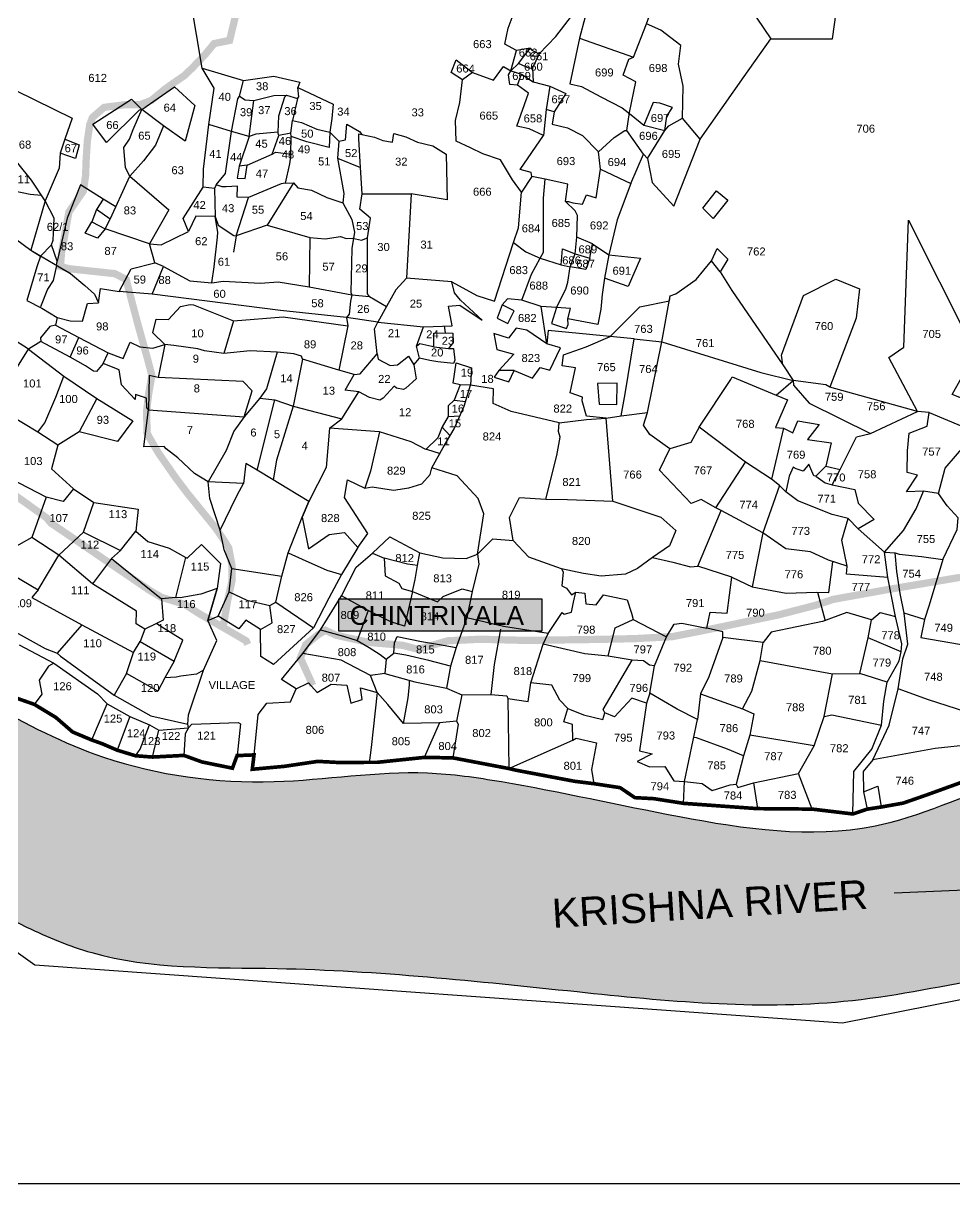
# Model space of a CAD drawing. Header units: millimetres. Extents: x 380985 to 388846, y 1838250 to 1848297.
# Drawn here: x 383978 to 386539, y 1838250 to 1841441 of the extents above; entities that cross this region are included whole.
import ezdxf
from ezdxf.enums import TextEntityAlignment as Align

# ---------------------------------------------------------------- set-up
doc = ezdxf.new("R2010")
doc.units = ezdxf.units.MM
for name, color, linetype in [('BND', 6, 'Continuous'), ('DIMENSION', 1, 'Continuous'), ('Plot', 2, 'Continuous'), ('ROADS', 50, 'Continuous'), ('TEXT', 7, 'Continuous')]:
    doc.layers.add(name, color=color, linetype=linetype)
doc.styles.get("Standard").update_dxf_attribs({"font": 'arial.ttf'})
doc.dimstyles.get("Standard").update_dxf_attribs({"dimtxt": 0.18, "dimasz": 0.18, "dimexe": 0.18, "dimexo": 0.0625, "dimgap": 0.09, "dimtad": 0, "dimtih": 1, "dimtoh": 1, "dimdec": 4, "dimzin": 0, "dimdsep": 46, "dimtxsty": 'Standard', "dimcen": 0.09, "dimadec": 0, "dimazin": 0, "dimtfac": 1, "dimtdec": 4, "dimtofl": 0, "dimtmove": 0, "dimatfit": 3, "dimfxl": 1, "dimtolj": 1, "dimtzin": 0, "dimarcsym": 0})

# ---------------------------------------------------------------- blocks, each defined once
blk = doc.blocks.new('CHITT')
at = {"layer": 'BND', "lineweight": 30, "const_width": 10}
blk.add_lwpolyline([(1658.9, -3807.8), (1421.6, -3893.7), (1354.9, -3916.9), (1294.9, -3927.5), (1255.8, -3933.5), (1217.1, -3946.7), (1105, -3933.3), (954.5, -3932), (751.7, -3917.5), (670.3, -3904.7), (617.7, -3901.8), (577.2, -3874.4), (505.2, -3863.4), (452.3, -3856.9), (291.1, -3826.4), (271.5, -3821.8), (117.3, -3792.4), (38.9, -3791.2), (-90.3, -3804.7), (-201.4, -3804.9), (-253.8, -3802.1), (-346.3, -3815.8), (-433.8, -3823.8), (-429.1, -3784.3), (-475.6, -3786.2), (-488.4, -3820.8), (-572.1, -3803.7), (-621.7, -3785.7), (-708.1, -3790.2), (-755, -3786.6), (-805.2, -3771.3), (-845.8, -3753.8), (-875.2, -3743.3), (-927.5, -3721.4), (-974, -3681.1), (-1033.1, -3645.3), (-1165.2, -3599.1)], dxfattribs=at)
at = {"layer": 'DIMENSION'}
blk.add_lwpolyline([(-4041.2, -1211.8), (-3028.4, -2934.7), (-1031.3, -4361), (1188.6, -4521.3), (2958.6, -4170.8)], dxfattribs=at)
at = {"layer": 'Plot', "color": 0}
for points in [[(-1083.5, -1957.5), (-928.5, -2034), (-948.7, -2091.4), (-961.5, -2129.7), (-964.8, -2171.5), (-1003.1, -2261.4), (-1042.1, -2396.9), (-933.9, -2461.2), (-894.4, -2493.5), (-867.4, -2517.4), (-856.5, -2541.9), (-851.4, -2502.1), (-799.4, -2510), (-767.1, -2448.1), (-701.7, -2431.4), (-716.5, -2379.1), (-684.5, -2382.2), (-609, -2345.3), (-623.5, -2309.9), (-569.1, -2223.2), (-567.8, -2174.4), (-553.5, -2051.6), (-538.4, -1951.1), (-571.9, -1896.2), (-618.6, -1617.3)], [(277.1, -1903.7), (292.7, -1847.3), (260.1, -1830), (269.3, -1786.1), (288.5, -1735.4)], [(652, -2144.8), (665.3, -2210.5), (725.1, -2275.7), (797.4, -2091.2), (918.4, -1919.5), (991.6, -1815.7), (1161.3, -1815.6), (1180.5, -1676), (1214.5, -1484.8), (1402.4, -1426.3), (1454.4, -1349.9), (1445.4, -1241.5)], [(1214.5, -1484.8), (1020.4, -1435.1), (959.4, -1599.4), (914.2, -1701.1), (991.6, -1815.7)], [(171.5, -1908.3), (229.6, -1929.4), (256.9, -1892.1), (277.1, -1903.7), (306.5, -1913.1), (337.9, -1933.6), (384.1, -1945.4), (428.3, -1966.3), (396, -2016.1), (390.8, -2050.1), (432.8, -2060.7), (473.5, -2081.7), (517.3, -2126.3), (560.9, -2086.7), (589.9, -2068.1), (595.7, -2067.9), (602.8, -2018.6), (620.8, -1933.6), (585.2, -1915.8), (600.8, -1871.8), (614.2, -1865.8), (649.3, -1774.5), (676.9, -1697.4)], [(481.2, -1755), (465.1, -1813.8), (614.2, -1865.8)], [(354.5, -1856.6), (400.3, -1809.7), (449.8, -1745.2), (360.9, -1659.4), (288.5, -1735.4)], [(641.5, -2132.8), (652, -2144.8), (700.1, -2067.8), (710.6, -2054.9), (748.2, -2033.8), (750.5, -1946), (737.7, -1885.2), (743.8, -1834), (689, -1791.8), (649.3, -1774.5)], [(465.1, -1813.8), (438.6, -1939.7), (471.3, -1946.3), (524.3, -1975.2), (582.5, -2005), (607.5, -2024.3), (642, -2052.8), (700.1, -2067.8), (706, -2028.6), (720.8, -2004.2), (686.4, -1992.4), (668.3, -1990.7), (642, -2052.8)], [(277.1, -1903.7), (297.9, -1883.9), (330.3, -1841.2), (292.7, -1847.3)], [(330.3, -1841.2), (334.1, -1846.9), (354.5, -1856.6), (336.1, -1895.6), (337.9, -1933.6)], [(115, -2483.5), (183.6, -2521.3), (232.2, -2536.9), (284.5, -2375.6), (297.8, -2335.5), (306.4, -2237.6), (281.2, -2203.1), (248.2, -2148.4), (200.1, -2131.4), (166.3, -2115.3), (126.1, -2097.2), (124.8, -2040.2), (136.8, -1990.6), (144.3, -1928.5), (112.9, -1908.1), (126.3, -1873.3), (171.5, -1908.3), (144.3, -1928.5)], [(-571.9, -1896.2), (-457.7, -1930.1), (-374.9, -1918.2), (-303.5, -1935), (-308.8, -1949.7), (-211.4, -1995.1), (-215.1, -2034.8), (-220.4, -2072.6), (-196, -2097.4), (-177.4, -2093.3), (-173.6, -2050.4), (-139.2, -2070.2), (-132.7, -2078.4), (-97.7, -2085.7), (-75.1, -2094.9), (-48.9, -2100), (-45.2, -2076), (-11.7, -2084.8), (20.5, -2100.2), (62.4, -2110.2), (99.1, -2132.7), (101.8, -2258.5), (2.4, -2242), (-10.2, -2473.2), (-39.4, -2505.8), (-64.7, -2551.8), (-89.1, -2594.2), (-174.7, -2581.5), (-356.7, -2562.4), (-608.1, -2530.3), (-709.4, -2517.2), (-799.4, -2510)], [(334.9, -2194.4), (333.1, -2182.9), (302.3, -2174.8), (367, -2081.5), (326.9, -2063.3), (293.2, -2055.9), (325.3, -1965.4), (295.5, -1943.1), (274.4, -1941.1), (270.2, -1914.8), (277.1, -1903.7)], [(295.5, -1943.1), (306.5, -1913.1)], [(336.1, -1895.6), (327.7, -1897.2), (297.9, -1883.9)], [(-532.7, -2216.7), (-507.5, -2186), (-491.3, -2070.7), (-473.6, -1981), (-468.8, -1973.3), (-457.7, -1930.1)], [(384.1, -1945.4), (374.3, -2009.8), (367, -2081.5)], [(-871.7, -2050.4), (-766, -1981.5), (-737.5, -2010.4), (-647.4, -1947.7), (-591.7, -1998.7), (-618.1, -2096.8), (-678, -2054.7), (-737.5, -2010.4)], [(-468.8, -1973.3), (-453.3, -1983), (-429.9, -1985.2), (-374.8, -1971.4), (-339.7, -1970.3), (-309.2, -1980), (-305.5, -1974.9), (-308.8, -1949.7)], [(-339.7, -1970.3), (-345, -1976.2), (-361.8, -2028), (-364, -2072.5)], [(-442.4, -2084), (-429.9, -1985.2)], [(-309.2, -1980), (-323.2, -2040.5), (-298.7, -2046), (-256.8, -2064.2), (-220.4, -2072.6), (-222.9, -2114.3), (-284.2, -2098.4), (-327.4, -2083.8), (-327.9, -2075.1), (-323.2, -2040.5)], [(396, -2016.1), (374.3, -2009.8)], [(-678, -2054.7), (-699.4, -2108), (-733.1, -2151.3), (-770.5, -2193), (-782.3, -2170.1), (-787.1, -2114.3), (-771.6, -2091.6), (-761, -2065.4), (-737.5, -2010.4), (-744.9, -2011.6), (-834.7, -2100.8), (-871.7, -2050.4)], [(797.4, -2091.2), (748.2, -2033.8)], [(-327.9, -2075.1), (-360.5, -2081.2), (-364, -2072.5), (-424.4, -2077.9), (-442.4, -2084), (-491.3, -2070.7), (-553.5, -2051.6)], [(523.3, -2174), (606.2, -2213.3), (641.5, -2132.8), (595.7, -2067.9)], [(-948.7, -2091.4), (-909.6, -2106.8), (-919.6, -2144.6), (-961.5, -2129.7)], [(-196, -2097.4), (-199.9, -2143.7), (-182.5, -2241.2), (-184.9, -2266.5), (-160.3, -2312.8), (-152.6, -2347.1), (-160.6, -2392.5), (-162.8, -2513.2), (-160.3, -2519.2), (-163.7, -2536.7), (-167.9, -2572.8), (-174.7, -2581.5), (-170.9, -2604.6), (-195.8, -2726.4), (-295.8, -2695.9), (-298.4, -2688.4), (-320, -2682), (-365.2, -2677.3), (-439.5, -2673.5), (-512.3, -2680.6), (-564.9, -2673.3), (-583.9, -2668), (-649.6, -2658.4), (-673.8, -2656.1), (-707.6, -2623.6), (-697.6, -2586.2), (-663.9, -2587.6), (-630.8, -2552), (-604.2, -2545.8), (-595.6, -2546.7), (-485.6, -2591.4), (-349.3, -2579.7), (-170.9, -2604.6)], [(-442.4, -2084), (-470.1, -2165.8), (-475.6, -2198.3), (-453.2, -2199.5), (-447.5, -2163.3), (-470.1, -2165.8)], [(-447.5, -2163.3), (-379.1, -2133), (-360.5, -2081.2)], [(-379.1, -2133), (-369.2, -2127.5), (-328.1, -2132.9), (-327.4, -2083.8)], [(-112, -2524.5), (-117, -2516.9), (-116.9, -2362.6), (-108.6, -2308.3), (-138.4, -2284), (-131.8, -2241.8), (-136.6, -2169.8), (-141.3, -2090.7), (-140.9, -2076.5), (-132.7, -2078.4)], [(-985.9, -2382.4), (-981.2, -2369.6), (-978.5, -2308.9), (-1003.1, -2261.4), (-1040.8, -2204.1), (-1115.7, -2110.4), (-1137, -2218.8), (-1133.4, -2224.7), (-1043.9, -2242.4), (-1013.3, -2245.9)], [(-328.1, -2132.9), (-331.1, -2159.7), (-343.2, -2212.3), (-354.5, -2214.6), (-444.4, -2251.6)], [(427.2, -2262.9), (435.1, -2263), (447.3, -2267), (473.6, -2270.3), (484.8, -2244.3), (511.2, -2252.4), (523.3, -2174), (517.3, -2126.3)], [(-199.9, -2143.7), (-136.6, -2169.8)], [(-770.5, -2193), (-663.2, -2285.8), (-716.5, -2379.1), (-837.8, -2338.2), (-859.3, -2363.6), (-892.8, -2349.7), (-875.2, -2318.7), (-837.8, -2338.2), (-824.5, -2311.6), (-808.7, -2277.5), (-770.5, -2193)], [(284.5, -2375.6), (317.7, -2400.9), (357.2, -2418.3), (415.4, -2436.9), (439.9, -2442.4), (453.7, -2407.2), (458.3, -2360.9), (460.2, -2301), (453.2, -2288.5), (427.2, -2262.9), (433.3, -2214.9), (371.4, -2201.6), (334.9, -2194.4), (306.4, -2237.6)], [(852.2, -2456.3), (883.9, -2508), (1024.4, -2712.1), (1053.2, -2755.3), (1053.5, -2767.5), (1097.1, -2817), (1265.5, -2900.4), (1394.7, -2840.6), (1315.7, -2691.4), (1357, -2663.3), (1369.7, -2314.6), (1538.9, -2651)], [(-843.4, -2256.5), (-906.1, -2216.8), (-943, -2308.7), (-969.9, -2426.9)], [(-536.3, -2304.1), (-527.4, -2328.3), (-484.3, -2356.1), (-477.8, -2357.2), (-444.4, -2251.6), (-475.1, -2250.9), (-474.8, -2221.1), (-505.9, -2222.4), (-517, -2222.2), (-532.7, -2216.7), (-537.9, -2226.7), (-569.1, -2223.2)], [(-537.9, -2226.7), (-536.3, -2304.1)], [(-320.7, -2211.2), (-392.9, -2328.3), (-477.8, -2357.2)], [(-343.2, -2212.3), (-320.7, -2211.2), (-308.5, -2225.4), (-271.4, -2231.9), (-229, -2251.5), (-184.9, -2266.5)], [(306.6, -2533.9), (333.3, -2462.8), (357.2, -2418.3), (366.7, -2402.5), (366.7, -2253.5), (371.4, -2201.6)], [(606.2, -2213.3), (568.9, -2312.9), (546.3, -2409.7), (533.9, -2474), (527.5, -2518.9), (524.2, -2559), (515.8, -2600.9), (433, -2585.3), (440.6, -2557.5), (402, -2554.4), (360.2, -2551.6)], [(804.6, -2280.8), (842.3, -2233.4), (873.2, -2259.5), (832.5, -2310), (804.6, -2280.8)], [(-808.7, -2277.5), (-843.4, -2256.5), (-861.6, -2284.6), (-875.2, -2318.7)], [(-131.8, -2241.8), (2.4, -2242)], [(-824.5, -2311.6), (-861.6, -2284.6)], [(-1232.5, -2320.3), (-1173.5, -2300.7), (-1042.1, -2396.9)], [(-678.2, -2441.7), (-605.4, -2481), (-545.2, -2486.3), (-538.7, -2442.8), (-529.8, -2361.1), (-528.3, -2347.5), (-536.3, -2304.1), (-589.4, -2303.6), (-609, -2345.3)], [(-392.9, -2328.3), (-275.9, -2361.9), (-233.6, -2365.3), (-191.6, -2359.2), (-175.8, -2364.9), (-158.2, -2364), (-133.9, -2369.4), (-116.9, -2362.6)], [(-477.8, -2357.2), (-485.5, -2401.8)], [(494.3, -2418.7), (501.2, -2379.3), (458.3, -2360.9)], [(-971.6, -2438.8), (-969.9, -2426.9), (-985.9, -2382.4), (-1015.6, -2412.9)], [(-275.9, -2361.9), (-277.6, -2497.2)], [(501.2, -2379.3), (546.3, -2409.7), (633, -2419.1), (599, -2496.7), (533.9, -2474)], [(1105, -3933.3), (1067.1, -3835.2), (1110.9, -3759.8), (1138, -3678.7), (1160.7, -3561.2), (1236.4, -3560.4), (1259.3, -3462.3), (1267.8, -3413.1), (1200, -3392.7), (1133.5, -3417.6), (992.7, -3447.1), (970.1, -3475), (859.3, -3461.4), (859.8, -3446.3), (815.2, -3436.2), (824.6, -3392.3), (871.8, -3394.6), (884.2, -3295.5), (791.2, -3265.1), (855.1, -3112), (839.8, -3105.4), (800.3, -3081.8), (772.3, -3092.8), (685.6, -3001.5), (713.6, -2943.2), (658.8, -2903.8), (641.5, -2877.7), (652.5, -2842.7), (691.4, -2648.9), (715, -2522.1), (730.4, -2516.8), (786.4, -2477.5), (827.9, -2426.3), (843.8, -2392.2), (873.6, -2421.7), (852.2, -2456.3), (827.9, -2426.3)], [(-1042.1, -2396.9), (-1042.1, -2396.9), (-1015.6, -2412.9), (-1026.2, -2442.1), (-1053.7, -2535.3), (-1012.1, -2555.8), (-970.1, -2582.1), (-934, -2591.3), (-900.2, -2592.1), (-886.5, -2543.1), (-856.5, -2541.9)], [(415.4, -2436.9), (418.5, -2393.4), (453.7, -2407.2), (494.3, -2418.7), (482.8, -2450.2), (439.9, -2442.4)], [(-933.9, -2461.2), (-933.9, -2461.2), (-971.6, -2438.6), (-980.8, -2480.4), (-996.4, -2503.9), (-1016.1, -2552.7)], [(-709.4, -2517.2), (-678.2, -2441.7), (-701.7, -2431.4)], [(402, -2554.4), (427.6, -2504.3), (433.9, -2484.7), (439.9, -2442.4)], [(-545.2, -2486.3), (-514, -2482.1), (-411.3, -2487), (-362.9, -2483.6), (-277.6, -2497.2), (-160.3, -2519.2), (-112, -2524.5), (-64.7, -2551.8)], [(-154.1, -2738.4), (-136.9, -2736.8), (-90.7, -2682), (-98.1, -2612.5), (-89.1, -2594.2), (36.5, -2607.5), (115.9, -2604.4), (105.4, -2550.7), (136.9, -2548.3), (197.9, -2588.9), (138.6, -2534.4), (121.8, -2513.8), (115, -2483.5), (-10.2, -2473.2)], [(1024.4, -2712.1), (1021, -2685), (1081.1, -2521), (1169.9, -2476), (1235, -2502.7), (1226, -2583.9), (1153.6, -2773.7)], [(375.5, -2653.9), (375.5, -2653.9), (360.2, -2551.6), (306.6, -2533.9), (267.8, -2530.1), (252.8, -2546.9), (238.8, -2583.3), (268.9, -2598.1), (286.2, -2563.4), (252.8, -2546.9)], [(557.4, -3086.7), (538.5, -2858.4), (485, -2853), (472.5, -2811.1), (473.5, -2800.8), (439.6, -2788.6), (454.4, -2719.8), (417.9, -2714.6), (421.1, -2684.6), (483.6, -2662), (549.6, -2633.8), (631.7, -2552.8), (712.6, -2535.8), (715, -2522.1)], [(-970.1, -2582.1), (-975, -2602.6), (-990.4, -2606.2), (-1015.7, -2638.1), (-1014.7, -2647.4), (-1048.6, -2668.9)], [(402, -2554.4), (389, -2598.5), (429.9, -2611.8), (434.2, -2600.7), (433, -2585.3)], [(-1106.8, -2761.5), (-1048.6, -2668.9), (-1097.6, -2637.5), (-1137, -2615), (-1148.8, -2605.3), (-1179.5, -2586)], [(-975, -2602.6), (-910.7, -2637.2), (-830.4, -2678.8), (-788.8, -2694.2), (-769.2, -2649.6), (-743.1, -2662.2), (-707, -2666), (-673.8, -2656.1), (-692.3, -2746.4), (-717.1, -2741.1), (-719.4, -2835.3), (-724, -2829.4), (-724.5, -2804), (-754.7, -2793.2), (-755.7, -2807.1), (-793.2, -2767.1), (-799.6, -2725.8), (-843.8, -2707.9), (-862.2, -2730.2), (-870.3, -2729.1), (-892.3, -2714.6), (-934.6, -2691.1), (-1014.7, -2647.4)], [(-485.6, -2591.4), (-512.3, -2680.6)], [(10.2, -2711.7), (25.8, -2693.9), (17.6, -2660.6), (36.5, -2607.5)], [(97.2, -2623.8), (94.2, -2604.7)], [(615.9, -2640.5), (379.8, -2617.2), (375.5, -2653.9), (320.5, -2616.4), (291.9, -2611.1), (270.8, -2638.6), (230.1, -2625.6), (237.9, -2669.9), (285.3, -2682.3), (244.1, -2727.7), (231.4, -2746.2), (271.4, -2758.3), (285.7, -2727.8), (244.1, -2727.7)], [(-934.6, -2691.1), (-910.7, -2637.2)], [(17.6, -2660.6), (27.1, -2653.4), (59.7, -2660.4), (65.5, -2662), (65.2, -2625.1), (97.2, -2623.8), (117.6, -2625.3), (118.4, -2650.2), (105.1, -2666.9), (118.8, -2666.9), (123, -2699), (119.2, -2708.7), (76, -2703.8), (53.8, -2700.1), (25.8, -2693.9)], [(580, -2852.2), (590.7, -2791.2), (615.9, -2640.5), (691.4, -2648.9), (963.7, -2733.1), (1053.2, -2755.3)], [(-1048.6, -2668.9), (-951.6, -2743.5), (-861.4, -2804.5), (-762.6, -2865.8), (-804, -2922.9), (-909.3, -2896.3), (-968.3, -2933.2), (-985.8, -2997.7), (-925, -3052.6), (-868.9, -3090.5), (-747.5, -3108.7), (-754, -3169), (-720.9, -3197.5), (-662.1, -3216.2), (-616.8, -3241.6), (-612.5, -3243.6), (-573.4, -3205.6), (-520.8, -3258.1), (-530.6, -3326.9), (-555.6, -3415.2), (-527.9, -3403), (-497.8, -3336.1), (-489.6, -3271.8), (-510.7, -3220.1), (-522.3, -3166.1), (-550.9, -3079.8), (-555.2, -3033.2), (-592.9, -3010.8), (-638.2, -2967.4), (-670.2, -2943.2), (-675.9, -2936.6), (-731.6, -2937.5), (-719.4, -2835.3), (-455.8, -2855.2), (-484.1, -2894.5), (-505.9, -2947.2), (-555.2, -3033.2)], [(-843.8, -2707.9), (-830.4, -2678.8)], [(-365.2, -2677.3), (-394.6, -2777.5), (-412.8, -2803.4), (-455.8, -2855.2)], [(65.5, -2662), (105.1, -2666.9)], [(285.7, -2727.8), (336.8, -2748.4), (357.5, -2718.9), (384.3, -2726.7), (413.1, -2664.8), (375.5, -2653.9)], [(1426.6, -2842.7), (1556.1, -2897.1), (1602.9, -2838.4), (1489.8, -2793.7), (1555.4, -2675.5)], [(-295.8, -2695.9), (-321.2, -2826), (-366.9, -2973.8), (-376.6, -3027.9)], [(-90.7, -2682), (-87.6, -2696.2), (-55.2, -2713.9), (-34.7, -2711.8), (-4.2, -2687.7), (10.2, -2711.7), (16.8, -2750.5), (-11.8, -2775.8), (-18.4, -2780.1), (-37.1, -2776.3), (-44, -2770.9), (-74.1, -2803.8), (-82.9, -2809.1), (-111.3, -2802), (-141.1, -2786.1)], [(185.4, -3232.1), (202.8, -3121.9), (187.3, -3079.5), (128.9, -3017.4), (59.2, -2995), (90.4, -2939.4), (121.1, -2888.2), (148.5, -2826), (165.5, -2767.8), (137.5, -2766.5), (118.7, -2761.9), (126.2, -2706.8), (168.9, -2720.5), (165.5, -2767.8)], [(-1023, -2897.1), (-1004.1, -2871.7), (-973.4, -2800.4), (-951.6, -2743.5)], [(-412.8, -2803.4), (-371.7, -2808), (-321.2, -2826), (-187.9, -2860.2), (-141.1, -2786.1), (-178.5, -2781.9), (-154.1, -2738.4), (-195.8, -2726.4)], [(-455.8, -2855.2), (-434.3, -2783.8), (-459, -2758.1), (-692.3, -2746.4)], [(137.5, -2766.5), (120.6, -2809.5), (104.9, -2824.4), (104.8, -2854.4), (88.2, -2882.3), (75.9, -2912.7), (43.1, -2944.3), (3.2, -2923.7), (-84.5, -2895.7), (-108.7, -3004.3), (-124.1, -3051.3), (-104.7, -3047.5), (-46.1, -3056.6), (-3.9, -3050.1), (32.4, -3039.4), (55.3, -3013.1), (59.2, -2995)], [(373.1, -3081.2), (403, -2961.3), (412.2, -2910.4), (407.7, -2895.5), (410, -2871.2), (278, -2839.8), (228.2, -2818), (228.7, -2778.2), (165.5, -2767.8)], [(519.7, -2820.2), (568.5, -2821.3), (569.5, -2762.6), (514.7, -2763.1), (519.7, -2820.2)], [(794.8, -2883.5), (881.9, -2751.8), (885.4, -2744.9), (1006.5, -2794.9), (1053.2, -2755.3)], [(1394.7, -2840.6), (1153.6, -2773.7), (1142.4, -2767.3), (1053.2, -2755.3)], [(-861.4, -2804.5), (-909.3, -2896.3)], [(1006.5, -2794.9), (1037.2, -2808.2), (1004.1, -2884.4), (1025.9, -2886.1), (992.8, -3026.6)], [(-968.3, -2933.2), (-1023, -2897.1), (-1142.4, -2825.9)], [(-420.7, -3001.1), (-371.7, -2808)], [(120.6, -2809.5), (153.2, -2812.5)], [(-84.5, -2895.7), (-222, -2885.8), (-187.9, -2860.2)], [(104.8, -2854.4), (137.7, -2852.1)], [(410, -2871.2), (485.2, -2862.5), (538.5, -2858.4), (580, -2852.2), (652.5, -2842.7)], [(1025.9, -2886.1), (1051.8, -2898.9), (1065.3, -2865.6), (1124.2, -2875.6), (1092.2, -2917.6), (1157.2, -2926.6), (1142.2, -2990.5), (1182, -2999.9), (1227.3, -2910.3), (1265.5, -2900.4)], [(1304.2, -3226.9), (1356, -3167.6), (1391.1, -3107.8), (1410.7, -3059.5), (1364.3, -3061), (1394.8, -3015.7), (1365.9, -3008), (1367.4, -2948), (1371.7, -2899.4), (1421.1, -2880.9), (1426.6, -2842.7), (1394.7, -2840.6)], [(-222, -2885.8), (-230.7, -2994.6), (-278.3, -3087.4), (-296.9, -3130.9), (-279.5, -3217.6), (-222.1, -3178.7), (-180.6, -3173.1), (-144, -3214.5), (-116.2, -3175.4), (-180.4, -3076.3), (-172.3, -3028.3), (-124.1, -3051.3)], [(87.1, -2882.4), (110.2, -2906.9)], [(1138, -3678.7), (1158.8, -3674.5), (1295.7, -3702.3), (1301.6, -3636.2), (1311.2, -3584), (1343.7, -3526.1), (1349.7, -3500.9), (1351.7, -3479.4), (1334.2, -3403.9), (1312.6, -3296.4), (1304.2, -3226.9), (1231.4, -3162.4), (1203.8, -3134), (1159.6, -3123.6), (1065.5, -3086.2), (1033, -3061.3), (1015, -3043.4), (992.8, -3026.6), (921.9, -2979.9), (794.8, -2883.5), (771.6, -2925.2), (713.6, -2943.2)], [(1452.6, -3065.6), (1470.8, -2995.6), (1556.1, -2897.1)], [(44.9, -2943.6), (82.5, -2955.4)], [(-369.2, -3364.4), (-353, -3292.9), (-334.8, -3228.9), (-296.9, -3130.9), (-278.3, -3087.4), (-339.2, -3050.7), (-376.6, -3027.9), (-420.7, -3001.1), (-451.4, -2982.8), (-457.8, -3038.2), (-555.2, -3033.2)], [(839.8, -3105.4), (921.9, -2979.9)], [(1142.2, -2990.5), (1115.3, -3017.8), (1109.4, -3016.8), (1096.1, -2985.3), (1080.7, -3004.5), (1060.6, -2998.2), (1053, -2993.5), (1041.9, -3018.3), (1033, -3061.3)], [(-925, -3052.6), (-953.9, -3088), (-1000.6, -3075.6), (-1122.6, -3012.2)], [(1115.3, -3017.8), (1140.8, -3036), (1159.7, -3041.7), (1182, -2999.9)], [(-522.3, -3166.1), (-493.1, -3106.3), (-474.5, -3068.8), (-457.8, -3038.2)], [(1015, -3043.4), (969, -3173.4)], [(1159.7, -3041.7), (1221.9, -3054.4), (1231, -3091.9), (1275.3, -3137.4), (1231.4, -3162.4)], [(1304.2, -3226.9), (1333.1, -3228.7), (1344.2, -3232), (1405.4, -3238.7), (1463.7, -3247.4), (1503.2, -3164.9), (1505.9, -3132.3), (1476.1, -3099.9), (1452.6, -3065.6), (1410.7, -3059.5)], [(-1000.6, -3075.6), (-1039.7, -3186.9)], [(-965.6, -3235.5), (-897.8, -3171.8), (-868.9, -3090.5)], [(-429.1, -3784.3), (-417.6, -3672.9), (-393.7, -3641.8), (-328.4, -3638.5), (-312.9, -3602.3), (-353.5, -3577), (-295.1, -3505.1), (-246.1, -3440), (-188.8, -3346.6), (-147.9, -3268.4), (-103.1, -3229.7), (-56.1, -3184.4), (26.5, -3228.9), (90.3, -3242.7), (153.7, -3243.9), (185.4, -3232.1), (227.1, -3190.1), (283.3, -3195.1), (273.3, -3131.8), (300.7, -3077), (373.1, -3081.2), (432.4, -3081.9), (557.4, -3086.7), (689.2, -3130.7), (730.3, -3167.2), (712.9, -3209.8), (666, -3241.5), (721.9, -3254.5), (770.6, -3267.2), (791.2, -3265.1)], [(1201.2, -3265.2), (1150.2, -3249.3), (1100.8, -3225.6), (1032.3, -3218.2), (969, -3173.4), (855.1, -3112)], [(-1074.6, -3482.1), (-979.3, -3532.4), (-859.4, -3616.1), (-832.5, -3643.6), (-770.5, -3678.6), (-716.3, -3701.9), (-690.7, -3716.3), (-609.1, -3709.6), (-611.3, -3699.6), (-608.9, -3674.4), (-567.5, -3551.5), (-531.6, -3470.2), (-555.6, -3415.2), (-530.6, -3326.9), (-574.8, -3342.8), (-631.8, -3352.8), (-644.1, -3351.6), (-683.4, -3355.1), (-678.7, -3414.1), (-697.1, -3422.7), (-729.2, -3438.3), (-752.7, -3423.6), (-752, -3389.4), (-872.9, -3314.1), (-965.6, -3235.5), (-1039.7, -3186.9), (-1111.5, -3227.2)], [(1312.6, -3296.4), (1199.8, -3287.8), (1201.2, -3265.2), (1186.8, -3193.6), (1203.8, -3134)], [(-897.8, -3171.8), (-796, -3222.2), (-754, -3169)], [(969, -3173.4), (939.9, -3322.7)], [(-796, -3222.2), (-820.6, -3244.7), (-872.9, -3314.1)], [(-144, -3214.5), (-188.7, -3288.3), (-223.1, -3353.3), (-266, -3434.7), (-375.3, -3535.7), (-410.6, -3514.2), (-411.6, -3439.4), (-451.5, -3413.6), (-470.9, -3438.1), (-527.9, -3403)], [(666, -3241.5), (625.3, -3271.9), (591.6, -3287.5), (525.1, -3292.8), (476.3, -3285.7), (416, -3272.6), (326.2, -3240.3), (283.3, -3195.1)], [(-1187, -3371.6), (-1146.1, -3325.3), (-1112.1, -3277.3), (-1022.3, -3330.1), (-965.6, -3235.5)], [(-820.6, -3244.7), (-683.4, -3355.1)], [(-644.1, -3351.6), (-616.8, -3241.6)], [(-334.8, -3228.9), (-297, -3245.9), (-228.7, -3276.3), (-188.7, -3288.3)], [(-103.1, -3229.7), (-71.4, -3243.2), (-68.9, -3292), (-30.6, -3312.5), (-22.4, -3326.5), (6.2, -3335.3), (13.6, -3301.8), (20.3, -3263.4), (-7.5, -3259.6), (-71.4, -3243.2)], [(20.3, -3263.4), (26.5, -3228.9)], [(185.4, -3232.1), (188.7, -3259.7), (170.4, -3335.4), (156.2, -3407.6), (126.5, -3489.3), (110.6, -3540.6), (100.2, -3601.1), (142.3, -3618.8), (127.7, -3691.8), (132.4, -3699.5), (117.3, -3792.4)], [(884.2, -3295.5), (939.9, -3322.7), (1033.1, -3339.5), (1117.2, -3337.1), (1150.9, -3338.1), (1162, -3253.5)], [(1271.5, -3798), (1316.7, -3702.7), (1341, -3603.1), (1353.8, -3520.5), (1368.2, -3479.6), (1357.7, -3395), (1346.8, -3340.5), (1337.9, -3279.8), (1333.1, -3228.7)], [(1463.7, -3247.4), (1426.4, -3372.9), (1414.1, -3411.6), (1403.6, -3461.6), (1536.4, -3484.4)], [(-1329.5, -3279.3), (-1265.5, -3324.2), (-1219.6, -3347.9), (-1187, -3371.6), (-1085.8, -3446.1), (-1003.5, -3491.6), (-970.4, -3504.9), (-961, -3512.7), (-813, -3620.3), (-712.9, -3676.8), (-611.3, -3699.6)], [(-489.6, -3271.8), (-353, -3292.9)], [(416, -3272.6), (420.2, -3280.7), (416.8, -3319.8), (430.1, -3325.6), (443.4, -3344.1), (455.6, -3336.6), (480.3, -3339.2), (483.3, -3369.3), (511, -3372.1), (531.3, -3344.1), (596.3, -3358.4), (608.5, -3394.5), (613.4, -3412), (704.8, -3460), (725.3, -3424.6), (746.7, -3422.3), (815.2, -3436.2)], [(-1022.3, -3330.1), (-1039.6, -3351.8), (-902.2, -3426.8), (-760.3, -3502.7)], [(-497.8, -3336.1), (-449, -3358.9), (-386, -3373.2), (-369.2, -3364.4), (-266, -3434.7)], [(6.2, -3335.3), (-15.6, -3430.3), (-52.8, -3418.3), (-115.3, -3387.1), (-188.8, -3346.6)], [(6.2, -3335.3), (75.6, -3363.4), (90.8, -3348.6), (142.8, -3328.1), (170.4, -3335.4)], [(671.8, -3539.6), (657.9, -3537.8), (641.6, -3525.9), (610.5, -3524.1), (544.6, -3512.8), (480.3, -3506.6), (365.9, -3480.3), (379.5, -3450.1), (417.5, -3392.5), (423, -3397.4), (443.5, -3391.9), (449, -3364.1), (455.6, -3336.6)], [(1119.9, -3337), (1141, -3416.1)], [(-411.6, -3439.4), (-379.3, -3420.9), (-386, -3373.2)], [(-115.3, -3387.1), (-145.5, -3469.9)], [(142.3, -3618.8), (221.4, -3618.3), (265.4, -3622.1), (269, -3629.1), (324.4, -3637.3), (331.7, -3586.1), (365.9, -3480.3), (379.5, -3450.1), (256.8, -3431.4), (156.2, -3407.6)], [(544.6, -3512.8), (563.5, -3435.4), (613.4, -3412)], [(1267.8, -3413.1), (1291.7, -3392.5), (1334.2, -3403.9)], [(1414.1, -3411.6), (1357.7, -3395)], [(-902.2, -3426.8), (-970.4, -3504.9)], [(-729.2, -3438.3), (-742, -3472.6)], [(-648.9, -3526.3), (-624.3, -3469), (-685.6, -3431.6), (-697.1, -3422.7)], [(-246.1, -3440), (-183.4, -3458.2), (-145.5, -3469.9), (-112.8, -3489.4), (-82.2, -3508.4), (-65.5, -3521.4), (-69.9, -3560.2), (-108.6, -3565.8)], [(248.5, -3438.9), (230.8, -3535.4), (221.4, -3618.3)], [(-779.1, -3560.5), (-760.3, -3502.7), (-742, -3472.6), (-648.9, -3526.3), (-673.9, -3572.1)], [(-65.5, -3521.4), (-44.8, -3504.3), (-43, -3476.4), (-35.6, -3459), (31, -3472.2), (80.5, -3480.8), (126.5, -3489.3)], [(859.3, -3461.4), (820.8, -3569.6), (798.4, -3616.6), (790.1, -3687.2), (734.4, -3658.3), (658.4, -3614.5), (671.8, -3539.6), (704.8, -3460)], [(913.9, -3657.2), (939.3, -3609), (962.2, -3525.2), (970.1, -3475)], [(1349.7, -3500.9), (1259.3, -3462.3)], [(80.8, -3696.3), (-18.5, -3697.6), (-61.3, -3645.8), (-90.2, -3612.8), (-108.6, -3565.8), (-189.8, -3524.1), (-295.1, -3505.1)], [(110.6, -3540.6), (51.8, -3524.5), (-12.2, -3510.4), (-44.8, -3504.3)], [(-979.3, -3532.4), (-993.9, -3540.6), (-1019.7, -3578.7), (-1012.3, -3617.5), (-1033.1, -3645.3)], [(433.4, -3656.6), (476.9, -3673.8), (530.1, -3687.4), (534.8, -3668.8), (530.4, -3659.4), (610.5, -3524.1)], [(962.2, -3525.2), (1160.7, -3561.2)], [(-567.5, -3551.5), (-587.2, -3562.2), (-630.1, -3568), (-643.3, -3570.5), (-673.9, -3572.1), (-693.2, -3609.1), (-779.1, -3560.5), (-813, -3620.3)], [(-69.9, -3560.2), (12.9, -3583), (100.2, -3601.1)], [(1311.2, -3584), (1236.4, -3560.4)], [(-312.9, -3602.3), (-279.7, -3586.5), (-255.6, -3613), (-216.9, -3589.9), (-173.9, -3592.4), (-162.9, -3642.5), (-131.7, -3632.4), (-136.1, -3600.3), (-90.2, -3612.8)], [(-18.5, -3697.6), (-5.2, -3627.1), (-1.6, -3591.8), (-1.6, -3579)], [(269, -3629.1), (271.5, -3821.8), (447.6, -3744.2), (446, -3701.1), (422.5, -3693.8), (433.4, -3656.6), (411.2, -3633.7), (389.1, -3592.5), (331.7, -3586.1)], [(1527.2, -3666.3), (1424.5, -3632.6), (1341, -3603.1)], [(-90.2, -3612.8), (-106.9, -3763.9), (-112.2, -3806.5)], [(658.4, -3614.5), (650.1, -3641.9), (609, -3628.7), (561.5, -3679.6), (534.8, -3668.8)], [(798.4, -3616.6), (913.9, -3657.2), (944.4, -3671), (933.4, -3729.8), (916.1, -3786.8), (896.2, -3864.9)], [(-875.2, -3743.3), (-832.5, -3643.6)], [(650.1, -3641.9), (634.7, -3742.2), (630.7, -3773.2), (665.3, -3781), (623.8, -3802.1), (657.6, -3817.5), (700.1, -3816.1), (725.2, -3855.2), (753.9, -3857), (786.9, -3861.5), (802.4, -3863), (830.4, -3882), (879.7, -3866.5), (896.2, -3864.9), (900.5, -3873.7), (943.8, -3861.2), (954.5, -3932)], [(-770.5, -3678.6), (-805.2, -3771.3)], [(-609.1, -3709.6), (-599.6, -3700.2), (-472.4, -3695.2), (-466.3, -3699), (-475.6, -3786.2)], [(127.7, -3691.8), (80.8, -3696.3), (38.9, -3791.2)], [(751.7, -3917.5), (753.9, -3857), (790.1, -3687.2)], [(1538.5, -3672.8), (1548.4, -3693), (1546.6, -3755.5), (1443.2, -3767), (1271.5, -3798), (1245, -3830.3), (1246.4, -3885.5), (1255.8, -3933.5)], [(-755, -3786.6), (-742.4, -3768.5), (-716.3, -3701.9)], [(-708.1, -3790.2), (-690.7, -3716.3)], [(-609.1, -3709.6), (-618.2, -3726.4), (-621.7, -3785.7)], [(1110.9, -3759.8), (933.4, -3729.8)], [(1217.1, -3946.7), (1219.8, -3829.5), (1269.4, -3768.9), (1295.7, -3702.3)], [(447.6, -3744.2), (456.3, -3738.2), (511.8, -3750.8), (498.7, -3824.8), (505.2, -3863.4)], [(916.1, -3786.8), (872.5, -3768.1), (787.5, -3737.2), (779.8, -3736.9)], [(943.8, -3861.2), (1067.1, -3835.2)], [(1246.4, -3885.5), (1285.9, -3869.9), (1294.9, -3927.5)]]:
    blk.add_lwpolyline(points, dxfattribs=at)
at = {"layer": 'DIMENSION', "color": 0}
for s, p in [('663', (198.5, -1830.2)), ('662', (324.3, -1853.5)), ('660', (338.8, -1892.2)), ('661', (354.3, -1863.5)), ('612', (-858.9, -1923.1)), ('664', (152.3, -1897.3)), ('659', (306.2, -1917.7)), ('699', (533.7, -1908.1)), ('698', (681.6, -1895.8)), ('38', (-406.7, -1946)), ('40', (-509.6, -1975.1)), ('657', (414.1, -1981.9)), ('64', (-660.6, -2004.8)), ('39', (-450.8, -2017.3)), ('37', (-400.9, -2011.7)), ('36', (-328.6, -2014.4)), ('35', (-259.9, -2000.4)), ('34', (-183.3, -2015.7)), ('33', (20.9, -2017.9)), ('66', (-818.2, -2052.5)), ('665', (216.2, -2026.8)), ('658', (337.6, -2034.5)), ('697', (687.1, -2033.2)), ('65', (-730.3, -2082)), ('50', (-282.7, -2076.3)), ('696', (655, -2082.4)), ('706', (1252.2, -2062.6)), ('68', (-1058.4, -2106.5)), ('67', (-932.6, -2116.4)), ('45', (-408.5, -2104)), ('46', (-344.1, -2096.5)), ('41', (-535, -2131.9)), ('44', (-477.8, -2140.5)), ('48', (-335.7, -2133.6)), ('49', (-291.8, -2119.5)), ('52', (-162, -2129.7)), ('695', (717.4, -2132.1)), ('63', (-638.9, -2176.9)), ('51', (-235.9, -2152.8)), ('32', (-24.3, -2153.3)), ('693', (428.3, -2151.8)), ('694', (568.5, -2154.4)), ('611', (-1070.3, -2201.5)), ('47', (-407.2, -2186.1)), ('666', (198.4, -2236)), ('42', (-578.7, -2272.5)), ('43', (-500.2, -2281.3)), ('55', (-418.1, -2285.5)), ('54', (-284.9, -2302.8)), ('53', (-131.5, -2330.3)), ('684', (332.5, -2336.6)), ('685', (414.4, -2321.9)), ('692', (519.7, -2328.7)), ('62', (-573.9, -2372)), ('30', (-73.1, -2387.9)), ('31', (45.4, -2381.4)), ('689', (488.4, -2394.4)), ('762', (951.4, -2400.3)), ('61', (-511.6, -2428.5)), ('56', (-352.4, -2413.6)), ('686', (443.6, -2424.7)), ('687', (482.2, -2433.8)), ('57', (-224.1, -2442)), ('29', (-133.7, -2446.8)), ('683', (298.3, -2451.5)), ('691', (581.9, -2453.2)), ('59', (-743.1, -2477.4)), ('688', (353.5, -2494)), ('60', (-523.8, -2516.6)), ('690', (465.8, -2507.6)), ('58', (-254.6, -2542.5)), ('26', (-128.7, -2558.3)), ('25', (16, -2543.7)), ('682', (322, -2583.2)), ('10', (-584.5, -2625.3)), ('21', (-44, -2625)), ('763', (641.2, -2613)), ('760', (1137.4, -2605.3)), ('705', (1433.5, -2627)), ('28', (-146.7, -2658.5)), ('24', (61.2, -2628)), ('23', (103.9, -2645.9)), ('761', (810.9, -2652.1)), ('20', (74.4, -2677.9)), ('9', (-588.8, -2695)), ('823', (331.7, -2693.1)), ('765', (539.5, -2718.3)), ('764', (654.8, -2723.4)), ('14', (-339.9, -2749)), ('22', (-70.9, -2750.7)), ('19', (156.2, -2733.3)), ('18', (212.6, -2750.5)), ('8', (-586.3, -2776.8)), ('13', (-223.4, -2782.9)), ('17', (153.7, -2791.7)), ('759', (1165.5, -2799.8)), ('12', (-13.7, -2842.2)), ('16', (131.3, -2832.1)), ('822', (419.5, -2832.1)), ('756', (1280.9, -2825.7)), ('15', (123.1, -2872.7)), ('768', (921.1, -2874.1)), ('7', (-605.2, -2890.7)), ('6', (-430.6, -2898)), ('5', (-366, -2902.6)), ('824', (225, -2908.9)), ('4', (-289.7, -2934.5)), ('11', (91.8, -2922.3)), ('769', (1060.8, -2959)), ('757', (1433, -2950.5)), ('829', (-38, -3002.8)), ('767', (804.8, -3002)), ('821', (444, -3034)), ('766', (611.2, -3013.6)), ('770', (1170.9, -3021.6)), ('758', (1256, -3012.7)), ('774', (930.4, -3096.7)), ('771', (1145, -3079.9)), ('828', (-219.3, -3133.2)), ('825', (31.3, -3126.9)), ('773', (1073.5, -3168.5)), ('820', (470.3, -3196.1)), ('755', (1417.7, -3190.8)), ('812', (-15, -3243.1)), ('775', (892.9, -3234.6)), ('772', (1267, -3246.4)), ('776', (1054.8, -3287.7)), ('754', (1378.3, -3286)), ('813', (89.3, -3298.9)), ('777', (1239.1, -3322.3)), ('826', (-292.7, -3350.7)), ('811', (-96.5, -3345.8)), ('819', (277.7, -3343.9)), ('791', (783.6, -3366.8)), ('790', (949, -3393.2)), ('809', (-165.6, -3399.6)), ('814', (54.5, -3403.2)), ('827', (-340.3, -3438.5)), ('798', (483.5, -3439.9)), ('778', (1320.6, -3455.4)), ('749', (1466.4, -3434.8)), ('810', (-92.1, -3459.1)), ('808', (-173.5, -3501.8)), ('815', (41.9, -3494.4)), ('797', (639.6, -3494.3)), ('780', (1132.6, -3497.8)), ('816', (14.7, -3549.3)), ('817', (176.5, -3522.9)), ('792', (749.4, -3544.6)), ('779', (1296.5, -3530.5)), ('807', (-217.5, -3571.9)), ('818', (309.9, -3553.8)), ('799', (471.7, -3573.1)), ('789', (888.7, -3574.2)), ('748', (1438.1, -3569.5)), ('796', (628.5, -3600)), ('781', (1229.7, -3632.9)), ('803', (64.4, -3659.1)), ('788', (1058.5, -3653.4)), ('800', (366.2, -3694.8)), ('786', (876.2, -3710.7)), ('806', (-261.8, -3715.4)), ('802', (196.4, -3724.2)), ('795', (585.8, -3736.9)), ('793', (702.7, -3731)), ('747', (1404.2, -3717.8)), ('805', (-25.1, -3746.7)), ('804', (103.3, -3760)), ('782', (1179.4, -3765.9)), ('787', (998.8, -3787.8)), ('801', (447.3, -3814.1)), ('785', (842.5, -3813)), ('794', (686.4, -3870.5)), ('746', (1359.4, -3855.2)), ('784', (887.6, -3895.9)), ('783', (1036.4, -3894.1))]:
    blk.add_text(s, height=22, dxfattribs=at).set_placement(p, align=Align.MIDDLE_CENTER)
for s, p in [('83', (-787.3, -2298.4)), ('62/1', (-998.6, -2343.6)), ('83', (-960, -2396.9)), ('87', (-840.3, -2409.8)), ('71', (-1025, -2482.3)), ('88', (-691.9, -2489.6)), ('98', (-863.2, -2617.3)), ('97', (-975.9, -2653)), ('89', (-292.1, -2666.4)), ('96', (-917.5, -2683.4)), ('93', (-861.6, -2874.1)), ('VILLAGE', (-553.9, -3603.2))]:
    blk.add_text(s, height=22, dxfattribs=at).set_placement(p)
for s, p in [('101', (-1038.4, -2774.1)), ('100', (-939.1, -2816.8)), ('103', (-1036, -2987.4)), ('107', (-965.7, -3144.2)), ('113', (-803.1, -3133.4)), ('112', (-880.2, -3217.2)), ('114', (-715.7, -3243.1)), ('115', (-577.5, -3277.5)), ('111', (-906.8, -3342.6)), ('109', (-1065.1, -3378.3)), ('116', (-615.3, -3380.7)), ('117', (-446, -3380.9)), ('118', (-668.6, -3446.8)), ('110', (-872.9, -3488.3)), ('119', (-723.9, -3524.8)), ('126', (-955.6, -3606.6)), ('120', (-714.6, -3611.4)), ('125', (-816.6, -3695.4)), ('124', (-752.9, -3735.7)), ('122', (-657.1, -3743.2)), ('121', (-559.5, -3742)), ('123', (-712, -3757.2))]:
    blk.add_text(s, height=22, dxfattribs=at).set_placement(p, align=Align.CENTER)

msp = doc.modelspace()

# ---------------------------------------------------------------- hatches: boundary and pattern name
h = msp.add_hatch()
h.set_pattern_fill('DASH,_O', color=4, scale=20, angle=45)
h.set_pattern_definition([(45, (0, 0), (7e-15, 89.8025612), [63.5, -63.5])])
edge = h.paths.add_edge_path()
edge.add_spline(control_points=[(388718.2, 1839990.7), (388580.2, 1839963.3), (388267.3, 1839901), (387855.9, 1839801.7), (387475.2, 1839575.2), (387094.4, 1839473.5), (386684, 1839375.2), (386279.4, 1839179.1), (385788, 1839251.2), (385390.9, 1839342.9), (385017, 1839397.5), (384652.2, 1839331.6), (384230.5, 1839388.5), (383818.2, 1839598.3), (383335.6, 1839935.9), (382998, 1840537.8), (382398, 1840891), (382107.7, 1841490.9), (381881.2, 1842059.9), (381643.3, 1842668), (381608.6, 1843256.1), (381578.5, 1843897.5), (381439.4, 1844549.9), (381141.9, 1844872.6), (380984.5, 1845004.8)], knot_values=[681.550287, 681.550287, 681.550287, 681.550287, 1104.733733, 1640.486126, 1936.19225, 2424.815522, 2811.604508, 3206.373083, 3741.717331, 4239.921726, 4445.074723, 4866.973381, 5341.050655, 5688.570558, 6248.458721, 7081.488613, 7695.659292, 8262.875186, 9023.485752, 9553.884751, 10205.221495, 10769.52233, 11500.583355, 12112.559309, 12112.559309, 12112.559309, 12112.559309], degree=3, periodic=0)
edge.add_line((380984.5, 1845004.8), (380984.5, 1842124.7))
edge.add_spline(control_points=[(380984.5, 1842124.7), (381142.4, 1841791.7), (381458.8, 1841292.9), (381860.8, 1840714.9), (382152.8, 1840264.9), (382705.8, 1839874.2), (383315.3, 1839408.2), (383832.9, 1839015.9), (384264, 1838837), (384786.2, 1838854.7), (385466.3, 1838780.9), (386121.3, 1838714.7), (386738.2, 1838841.7), (387360.1, 1838940.9), (388053.6, 1839115.2), (388508, 1839191.7), (388718.2, 1839227.2)], knot_values=[593.47484, 593.47484, 593.47484, 593.47484, 1699.853064, 2353.104729, 2713.64595, 3295.736963, 4352.3737, 5035.357019, 5228.200674, 5739.632747, 6566.226218, 7299.515557, 7688.053722, 8448.093622, 9190.633385, 9830.162664, 9830.162664, 9830.162664, 9830.162664], degree=3, periodic=0)
edge.add_line((388718.2, 1839227.2), (388718.2, 1839990.7))
h.paths.add_polyline_path([(385414.9, 1838929.9), (386324, 1838985.6), (386316.4, 1839109.5), (385407.3, 1839053.7)], flags=24)
h.paths.add_polyline_path([(381236.7, 1842193.4), (381742.9, 1841436.3), (381846.1, 1841505.3), (381339.8, 1842262.4)], flags=24)
h = msp.add_hatch(color=2)
h.dxf.hatch_style = 1
h.paths.add_polyline_path([(384846, 1839857.8), (385403.9, 1839857.8), (385403.9, 1839768.9), (384846, 1839768.9)])

# ---------------------------------------------------------------- linework, layer by layer
msp.add_lwpolyline([(380984.5, 1848286.5), (388718.2, 1848286.5), (388718.2, 1838250), (380984.5, 1838250)], close=True)
at = {"color": 2}
msp.add_lwpolyline([(384846, 1839857.8), (385403.9, 1839857.8), (385403.9, 1839768.9), (384846, 1839768.9)], close=True, dxfattribs=at)
at = {"color": 4}
for points, knots in [([(380984.5, 1845004.8), (381141.9, 1844872.6), (381439.4, 1844549.9), (381578.5, 1843897.5), (381608.6, 1843256.1), (381643.3, 1842668), (381881.2, 1842059.9), (382107.7, 1841490.9), (382398, 1840891), (382998, 1840537.8), (383335.6, 1839935.9), (383818.2, 1839598.3), (384230.5, 1839388.5), (384652.2, 1839331.6), (385017, 1839397.5), (385390.9, 1839342.9), (385788, 1839251.2), (386279.4, 1839179.1), (386684, 1839375.2), (387094.4, 1839473.5), (387475.2, 1839575.2), (387855.9, 1839801.7), (388267.3, 1839901), (388580.2, 1839963.3), (388718.2, 1839990.7)], [681.550287, 681.550287, 681.550287, 681.550287, 1293.526241, 2024.587266, 2588.888101, 3240.224844, 3770.623844, 4531.23441, 5098.450304, 5712.620983, 6545.650875, 7105.539038, 7453.058941, 7927.136215, 8349.034872, 8554.18787, 9052.392265, 9587.736513, 9982.505087, 10369.294074, 10857.917346, 11153.62347, 11689.375862, 12112.559309, 12112.559309, 12112.559309, 12112.559309]), ([(380984.5, 1842124.7), (381142.4, 1841791.7), (381458.8, 1841292.9), (381860.8, 1840714.9), (382152.8, 1840264.9), (382705.8, 1839874.2), (383315.3, 1839408.2), (383832.9, 1839015.9), (384264, 1838837), (384786.2, 1838854.7), (385466.3, 1838780.9), (386121.3, 1838714.7), (386738.2, 1838841.7), (387360.1, 1838940.9), (388053.6, 1839115.2), (388508, 1839191.7), (388718.2, 1839227.2)], [593.47484, 593.47484, 593.47484, 593.47484, 1699.853064, 2353.104729, 2713.64595, 3295.736963, 4352.3737, 5035.357019, 5228.200674, 5739.632747, 6566.226218, 7299.515557, 7688.053722, 8448.093622, 9190.633385, 9830.162664, 9830.162664, 9830.162664, 9830.162664])]:
    msp.add_open_spline(points, degree=3, knots=knots, dxfattribs=at)
at = {"layer": 'ROADS', "color": 40, "const_width": 20}
for points in [[(384527.4, 1839779.7), (384540.2, 1839854.1), (384551.8, 1839906.1), (384552.4, 1839948.2), (384543.1, 1839998.1), (384531.3, 1840017.7), (384507, 1840052.9), (384429.8, 1840148.1), (384398.3, 1840189.6), (384349.7, 1840259.4), (384349.7, 1840259.4), (384325.6, 1840300.7), (384318.6, 1840313.9), (384318, 1840344.7), (384317.5, 1840375.5), (384323, 1840421.3), (384328.7, 1840454.5), (384331.8, 1840472.3), (384319.8, 1840518.3), (384311.9, 1840546.7), (384292.3, 1840617.3), (384271.7, 1840695.2), (384261.5, 1840735.6), (384230.6, 1840752.1), (384135.5, 1840762.3), (384103.4, 1840765.8), (384080.1, 1840772.4), (384083.7, 1840809.6), (384103.8, 1840921.6), (384132.2, 1840962.9), (384143.4, 1840978.7), (384149.7, 1841021.8), (384151.2, 1841063.4), (384154.5, 1841117.2), (384161.1, 1841161.7), (384168.5, 1841181.4), (384200.5, 1841209.2), (384256.2, 1841216.5), (384300.5, 1841217.1), (384330.3, 1841228.5), (384351.2, 1841245.7), (384368.4, 1841260), (384393.2, 1841277.5), (384421.7, 1841297.1), (384444.9, 1841319.6), (384478.5, 1841354.8), (384502.9, 1841384.7), (384545.4, 1841393.3), (384583.6, 1841550.5)], [(383936.6, 1840156.7), (384042.5, 1840080.9), (384054.3, 1840066.5), (384323.9, 1839882.7), (384357.8, 1839862.5), (384422.3, 1839842.9), (384462, 1839817.3), (384538.9, 1839773.1), (384591.2, 1839742.6), (384595.4, 1839732.8)], [(384774.2, 1839620.2), (384740, 1839695.7), (384754.9, 1839732.2), (384788.4, 1839759.2), (384808.5, 1839771.8), (384838.5, 1839758), (384927.5, 1839738.5), (385020.9, 1839730.4), (385063.3, 1839719.5), (385145.2, 1839742.8), (385234, 1839747.1), (385359.6, 1839743.9), (385549.2, 1839746.5), (385658.4, 1839748.7), (385762.8, 1839754.2), (385880, 1839777.5), (386054.2, 1839814.1), (386156.3, 1839840.5), (386203.5, 1839856.5), (386351.2, 1839883.1), (386554, 1839917.3)]]:
    msp.add_lwpolyline(points, dxfattribs=at)

# ---------------------------------------------------------------- block references
msp.add_blockref('CHITT', (385041.7, 1843213.4))

# ---------------------------------------------------------------- texts
at = {"layer": 'TEXT', "color": 5}
msp.add_text('CHINTRIYALA', height=51.893, dxfattribs=at).set_placement((384875.4, 1839786.6))
at = {"layer": 'TEXT', "color": 4}
msp.add_text('KRISHNA RIVER', height=80, rotation=3.51, dxfattribs=at).set_placement((385434.2, 1838953.2))

# ---------------------------------------------------------------- leaders
at = {"color": 4}
msp.add_leader([(386748.3, 1839064.4), (386372, 1839049.3)], dimstyle='Standard', override={"dimasz": 100}, dxfattribs=at)

doc.saveas('drawing.dxf')
